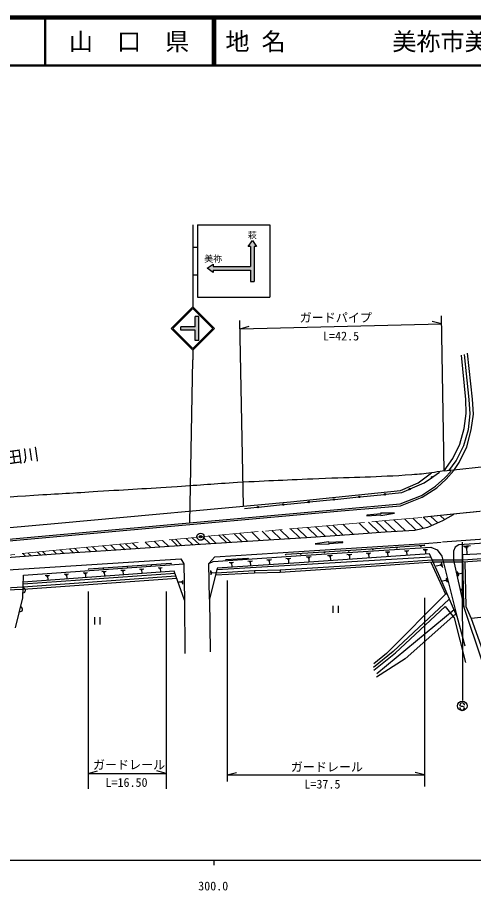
# Model space of a CAD drawing. Units: millimetres, scale not verified. Extents: x 40000 to 680000, y 20000 to 380000.
# Drawn here: x 327219 to 421871, y 198715 to 380000 of the extents above; entities that cross this region are included whole.
import ezdxf
from ezdxf.enums import TextEntityAlignment as Align

# ---------------------------------------------------------------- set-up
doc = ezdxf.new("R2010")
doc.units = ezdxf.units.MM
doc.header["$LTSCALE"] = 1000
doc.header["$PDMODE"] = 32
doc.header["$PDSIZE"] = 500
doc.linetypes.add('CHAIN', pattern=[18.5, 12, -1.5, 3.5, -1.5])
for name, color, linetype, lineweight in [('M-BGD', 7, 'Continuous', 25), ('M-BMK', 2, 'CHAIN', 13), ('M-BMK-SRVR', 3, 'Continuous', 25), ('M-STR-STRC', 7, 'Continuous', 25), ('M-TTL', 2, 'Continuous', 140), ('M-TTL-BAND', 7, 'Continuous', 25), ('M-TTL-LINE', 7, 'Continuous', 50)]:
    doc.layers.add(name, color=color, linetype=linetype, lineweight=lineweight)
doc.layers.add('M-TTL-TXT', color=7, linetype='Continuous')
doc.styles.add('ＭＳ ゴシック', font='')
doc.styles.get('ＭＳ ゴシック').set_extended_font_data('MS Gothic')

msp = doc.modelspace()

# ---------------------------------------------------------------- hatches: boundary and pattern name
at = {"layer": 'M-STR-STRC'}
for points in [[(366595, 327917), (367845, 328792), (367845, 328292), (375595, 328292), (375595, 332417), (375095, 332417), (375970, 333667), (376845, 332417), (376345, 332417), (376345, 325167), (375595, 325167), (375595, 327542), (367845, 327542), (367845, 327042)], [(361095, 315792), (364095, 315792), (364095, 317917), (364845, 317917), (364845, 312917), (364095, 312917), (364095, 315042), (361095, 315042)]]:
    msp.add_hatch(color=256, dxfattribs=at).paths.add_polyline_path(points)

# ---------------------------------------------------------------- linework, layer by layer
at = {"layer": 'M-BGD'}
for p, q in [((415745, 285873), (440947, 288544)), ((413394, 284613), (414808, 285601)), ((408745, 282119), (411641, 283388)), ((411641, 283388), (413148, 284441)), ((403624, 281005), (406975, 281344)), ((406975, 281344), (408470, 281999)), ((382532, 278871), (387507, 279375)), ((387805, 279405), (392780, 279908)), ((393078, 279938), (398053, 280442)), ((398351, 280472), (403326, 280975)), ((374324, 278041), (376960, 278308)), ((377259, 278338), (382234, 278841)), ((402609, 276919), (399736, 276657)), ((399736, 276657), (399751, 276485)), ((399751, 276485), (402625, 276746)), ((405490, 277094), (402593, 277091)), ((402593, 277091), (402609, 276919)), ((402625, 276746), (402640, 276574)), ((402640, 276574), (405490, 277094)), ((405312, 275670), (407727, 273383)), ((407511, 275863), (409946, 273558)), ((409244, 276016), (411460, 273919)), ((411408, 276244), (413232, 274518)), ((413029, 276414), (414474, 275046)), ((414940, 276613), (415887, 275717)), ((417627, 276725), (415436, 275456)), ((417822, 276911), (417627, 276725)), ((383869, 273813), (385861, 271862)), ((385294, 273937), (387326, 271947)), ((387395, 274120), (389454, 272103)), ((389044, 274262), (391123, 272226)), ((391422, 274468), (393531, 272403)), ((392645, 274573), (394838, 272499)), ((394768, 274756), (396987, 272656)), ((398059, 275041), (400313, 272908)), ((400046, 275212), (402320, 273060)), ((401632, 275349), (403931, 273173)), ((403383, 275500), (405736, 273273)), ((412289, 274117), (409663, 273491)), ((415436, 275456), (412289, 274117)), ((363508, 271982), (364972, 270548)), ((365640, 272227), (367201, 270698)), ((366869, 272334), (368453, 270782)), ((369017, 272521), (370644, 270927)), ((369848, 272593), (371492, 270983)), ((372183, 272796), (373875, 271140)), ((373331, 272896), (375046, 271217)), ((375858, 273116), (377623, 271387)), ((378005, 273303), (379814, 271531)), ((387124, 271932), (379299, 271497)), ((380001, 273477), (381876, 271641)), ((381724, 273627), (383651, 271739)), ((397071, 272662), (387124, 271932)), ((403505, 273149), (397071, 272662)), ((409663, 273491), (403505, 273149)), ((415437, 271127), (440033, 272928)), ((344934, 270297), (345982, 269271)), ((346574, 270444), (347666, 269374)), ((358675, 270124), (347702, 269376)), ((348413, 270608), (349555, 269489)), ((349615, 270715), (350790, 269564)), ((351119, 270849), (352304, 269689)), ((353705, 271080), (354942, 269869)), ((355579, 271247), (356852, 269999)), ((357291, 271400), (358599, 270118)), ((368483, 270784), (358675, 270124)), ((359185, 271569), (360533, 270249)), ((359987, 271640), (361352, 270304)), ((362258, 271829), (363657, 270459)), ((368200, 268036), (411767, 270807)), ((379299, 271497), (368483, 270784)), ((391841, 271121), (388980, 270672)), ((388980, 270672), (391876, 270603)), ((391853, 270949), (391841, 271121)), ((394732, 271139), (391853, 270949)), ((391864, 270776), (394743, 270967)), ((391876, 270603), (391864, 270776)), ((394743, 270967), (394732, 271139)), ((411599, 270411), (411759, 270271)), ((411767, 270807), (415148, 271055)), ((419502, 270232), (421228, 270342)), ((419944, 270087), (420807, 270142)), ((337008, 268724), (324018, 267733)), ((328342, 268681), (328928, 268107)), ((329422, 268789), (330033, 268192)), ((331400, 268988), (332055, 268346)), ((332409, 269090), (333088, 268425)), ((334603, 269311), (335333, 268596)), ((336111, 269462), (336875, 268714)), ((347702, 269376), (337008, 268724)), ((338017, 269654), (338826, 268863)), ((339071, 269774), (339960, 268904)), ((341497, 269991), (342451, 269056)), ((342791, 270106), (343781, 269137)), ((367860, 267008), (387070, 268383)), ((382861, 268385), (383002, 268544)), ((412724, 268605), (386744, 266805)), ((387070, 268383), (412998, 270001)), ((391582, 268264), (392597, 268327)), ((395605, 268515), (396593, 268577)), ((395858, 268432), (396352, 268462)), ((395988, 268341), (396235, 268356)), ((396111, 268348), (396161, 267558)), ((399601, 268764), (400561, 268824)), ((399847, 268683), (400327, 268713)), ((399973, 268595), (400213, 268610)), ((400093, 268602), (400141, 267834)), ((403569, 269012), (404503, 269070)), ((403808, 268933), (404275, 268962)), ((403931, 268847), (404164, 268861)), ((404048, 268854), (404094, 268108)), ((407510, 269258), (408417, 269314)), ((407743, 269181), (408196, 269209)), ((407861, 269098), (408088, 269112)), ((407975, 269105), (408020, 268380)), ((411424, 269502), (412304, 269557)), ((411650, 269427), (412089, 269455)), ((411765, 269346), (411985, 269360)), ((411875, 269353), (411919, 268650)), ((414876, 263832), (412724, 268605)), ((412998, 270001), (414354, 269453)), ((414354, 269453), (415267, 268175)), ((420171, 269928), (420602, 269956)), ((420387, 269942), (420474, 268561)), ((328468, 264210), (361778, 266518)), ((342013, 265542), (359058, 266683)), ((359058, 266683), (359217, 266544)), ((361778, 266518), (361908, 258980)), ((366947, 266616), (368200, 268036)), ((366947, 266616), (367860, 267008)), ((367103, 259243), (366947, 266616)), ((368580, 265374), (412983, 268030)), ((386744, 266805), (368655, 265684)), ((370413, 267311), (370554, 267469)), ((370554, 267469), (375027, 267719)), ((371167, 266843), (372071, 266908)), ((371400, 266769), (371852, 266802)), ((371519, 266687), (371745, 266703)), ((371632, 266695), (371684, 265972)), ((375027, 267719), (375185, 267578)), ((375045, 267121), (375986, 267189)), ((375287, 267044), (375758, 267078)), ((375411, 266958), (375647, 266975)), ((375529, 266967), (375583, 266213)), ((378960, 267402), (379939, 267472)), ((379211, 267321), (379701, 267356)), ((379341, 267232), (379586, 267250)), ((379463, 267241), (379519, 266458)), ((382912, 267685), (383929, 267757)), ((383174, 267601), (383682, 267638)), ((383308, 267508), (383562, 267527)), ((383435, 267518), (383493, 266704)), ((387151, 267982), (388167, 268046)), ((387412, 267897), (387919, 267928)), ((387545, 267803), (387799, 267819)), ((387672, 267811), (387723, 266998)), ((391842, 268178), (392350, 268210)), ((391975, 268085), (392229, 268101)), ((392102, 268093), (392153, 267280)), ((413286, 267358), (419693, 267375)), ((413464, 266965), (419724, 266956)), ((415114, 266607), (415260, 266031)), ((415157, 266925), (415448, 265771)), ((415267, 268175), (418437, 255694)), ((359769, 265032), (328434, 262731)), ((340834, 264666), (341752, 264730)), ((341873, 265383), (342013, 265542)), ((344752, 264938), (345654, 265000)), ((344984, 264863), (345435, 264894)), ((345103, 264781), (345329, 264796)), ((345216, 264788), (345266, 264067)), ((348655, 265208), (349541, 265269)), ((348883, 265135), (349326, 265166)), ((349000, 265054), (349221, 265069)), ((349110, 265062), (349159, 264353)), ((352542, 265477), (353412, 265538)), ((352765, 265405), (353200, 265436)), ((352880, 265326), (353097, 265341)), ((352989, 265334), (353037, 264638)), ((356412, 265746), (357266, 265805)), ((356632, 265675), (357059, 265705)), ((356745, 265597), (356958, 265612)), ((356851, 265604), (356899, 264921)), ((361908, 258980), (359769, 265032)), ((368655, 265684), (367103, 259243)), ((367397, 264238), (367377, 265176)), ((367486, 264475), (367476, 264944)), ((367577, 264594), (367572, 264829)), ((367575, 264711), (368325, 264727)), ((368308, 264243), (376398, 264680)), ((368418, 264702), (376381, 265167)), ((376381, 265167), (381720, 265306)), ((376381, 265167), (376398, 264680)), ((376398, 264680), (381738, 264821)), ((381720, 265306), (381738, 264821)), ((415072, 266290), (414149, 266057)), ((415035, 266434), (415108, 266146)), ((418747, 263960), (418525, 264958)), ((418791, 264232), (418680, 264731)), ((418836, 264504), (419634, 264681)), ((328400, 261312), (360274, 263603)), ((328412, 261789), (360111, 264063)), ((328425, 262373), (359922, 264600)), ((332948, 264119), (333898, 264185)), ((333192, 264041), (333667, 264074)), ((333317, 263954), (333555, 263971)), ((333436, 263962), (333489, 263202)), ((336899, 264393), (337833, 264458)), ((337139, 264316), (337606, 264348)), ((337262, 264231), (337496, 264247)), ((337379, 264239), (337431, 263492)), ((341070, 264590), (341528, 264622)), ((341191, 264506), (341420, 264522)), ((341305, 264514), (341356, 263780)), ((361364, 262931), (361370, 262551)), ((361436, 263122), (361449, 262363)), ((418437, 255694), (414876, 263832)), ((416138, 263099), (415454, 262927)), ((416111, 263206), (416165, 262992)), ((416169, 263334), (416277, 262907)), ((416201, 263569), (416416, 262715)), ((418863, 264379), (418808, 264628)), ((324755, 261539), (328412, 261789)), ((324801, 261145), (328400, 261312)), ((361291, 262740), (360684, 262729)), ((361289, 262835), (361293, 262645)), ((419395, 261045), (419323, 261369)), ((419359, 261207), (419683, 261279)), ((367103, 259243), (367217, 248259)), ((361908, 258980), (361939, 247920)), ((392657, 257844), (392657, 256344)), ((393782, 257844), (393782, 256344)), ((423722, 246115), (419833, 257697)), ((417828, 256981), (401813, 243730)), ((418437, 255694), (420074, 249548)), ((436409, 256755), (421349, 255180)), ((343182, 255467), (343182, 253967)), ((344307, 255467), (344307, 253967))]:
    msp.add_line(p, q, dxfattribs=at)
for points in [[(417806, 285944), (418896, 287600), (420482, 290857), (421405, 294381), (421850, 297660), (421691, 300733), (420588, 310290)], [(415745, 285873), (417574, 288393), (419035, 291393), (419896, 294679), (420313, 297757), (420287, 300705), (419348, 309913)], [(416764, 285852), (418295, 287961), (419824, 291101), (420841, 294439), (421150, 297705), (420993, 300708), (419973, 309988)], [(258158, 268489), (292413, 271096), (335667, 274970), (383883, 279456), (406707, 281751), (410411, 283395), (413124, 285455)], [(267443, 266967), (316921, 270915), (357542, 274566), (394384, 277920), (406644, 278990), (411043, 280749), (414011, 282650), (415935, 284389), (417211, 285803)], [(267473, 266600), (316952, 270549), (357575, 274200), (394417, 277554), (406730, 278628), (411212, 280420), (414235, 282357), (416196, 284129), (417806, 285944)], [(451655, 270490), (449985, 272472), (418822, 270490), (418056, 270038), (417743, 269203), (417691, 267325), (419833, 257697)], [(383002, 268544), (397547, 269455), (411599, 270411)], [(419833, 257697), (419677, 268496), (432823, 269122), (443309, 270009), (451655, 270490)], [(419693, 267375), (432258, 268315), (443135, 269514), (449514, 270366), (451655, 270490), (463637, 271340), (471279, 271732), (477851, 271787)], [(419724, 266956), (432296, 267897), (443186, 269098), (449554, 269948), (451682, 270071), (463662, 270921), (471226, 271040), (478095, 271196)], [(324163, 265219), (361105, 267560), (361778, 266518)], [(381720, 265306), (397396, 266272), (413286, 267358)], [(381738, 264821), (401685, 266131), (413464, 266965)], [(413004, 266932), (416044, 260223), (416393, 260364)], [(420080, 266983), (420261, 257700), (421349, 255180), (424400, 246662)], [(326792, 253244), (328357, 259465), (328468, 264210)], [(416044, 260223), (403795, 247903), (401161, 245791)], [(416785, 259198), (405178, 248373), (401108, 245008)], [(401213, 244460), (405673, 248060), (415950, 257711), (417881, 255337), (420176, 246051)], [(418215, 256200), (407656, 246834), (401734, 243026)]]:
    msp.add_lwpolyline(points, dxfattribs=at)
for centre in [(413271, 284527), (403475, 280990), (408608, 282059), (387656, 279390), (392929, 279923), (398202, 280457), (377110, 278323), (382383, 278856)]:
    msp.add_circle(centre, 150, dxfattribs=at)
for centre, radius, start, end in [((410942, 270366), 150, 183.88848, 3.88848), ((385996, 268731), 150, 183.58698, 3.58698), ((390986, 269044), 150, 183.58698, 3.58698), ((395976, 269357), 150, 183.58698, 3.58698), ((400965, 269688), 150, 183.88848, 3.88848), ((405954, 270027), 150, 183.88848, 3.88848), ((373550, 267637), 150, 183.19594, 3.19594), ((345006, 265743), 150, 183.82927, 3.82927), ((349995, 266077), 150, 183.82927, 3.82927), ((354984, 266411), 150, 183.82927, 3.82927), ((328394, 261050), 500, 268.66023, 88.66023), ((327768, 257123), 500, 255.879, 75.879)]:
    msp.add_arc(centre, radius, start, end, dxfattribs=at)
msp.add_open_spline([(415745, 285873), (414492, 285651), (414150, 285600), (413124, 285455), (411551, 285234), (410664, 285144), (409079, 285030), (401537, 284491), (397292, 284542), (389738, 284202), (383166, 283906), (379481, 283800), (372914, 283420), (368005, 283135), (365261, 282881), (360354, 282559), (353922, 282136), (350316, 281937), (343882, 281542), (338696, 281223), (335791, 281053), (330605, 280733), (321155, 280149), (315863, 279805), (306412, 279227), (302014, 278958), (299548, 278840), (295151, 278555), (290807, 278274), (288376, 278080), (284039, 277720), (281623, 277520), (280278, 277299), (277857, 277172), (273186, 276929), (270560, 276983), (265884, 277068), (260125, 277173), (256894, 277206), (251147, 277590), (244338, 278045), (240542, 278554), (233775, 279429), (230331, 279874), (228418, 280250), (225010, 280916), (216698, 282538), (212132, 283893), (203970, 286154), (199923, 287275), (197702, 288063), (193724, 289411), (190066, 290650), (188883, 291083), (184412, 292737)], degree=3, knots=[0, 0, 0, 0, 1, 1, 1, 2, 2, 2, 3, 3, 3, 4, 4, 4, 5, 5, 5, 6, 6, 6, 7, 7, 7, 8, 8, 8, 9, 9, 9, 10, 10, 10, 11, 11, 11, 12, 12, 12, 13, 13, 13, 14, 14, 14, 15, 15, 15, 16, 16, 16, 17, 17, 17, 18, 18, 18, 18], dxfattribs=at)
msp.add_point((365224, 272191), dxfattribs=at)
at = {"layer": 'M-BMK'}
for p, q in [((403598, 275519), (411149, 276184)), ((365224, 272191), (387282, 274110)), ((387282, 274110), (403598, 275519)), ((362672, 271880), (365224, 272191)), ((340305, 269885), (362672, 271880)), ((309787, 266813), (340305, 269885))]:
    msp.add_line(p, q, dxfattribs=at)
msp.add_open_spline([(411408, 276244), (419487, 277090), (421540, 277295), (428038, 277930), (437685, 278873), (443088, 279427), (452751, 280182), (457407, 280545), (460022, 280750), (464691, 280808), (476775, 280956), (483526, 279669), (495519, 278186), (499502, 277694), (501673, 277013), (505562, 276022), (513862, 273908), (518327, 272033), (526321, 268957), (531464, 266979), (534148, 265393), (539071, 262918), (546805, 259031), (549292, 257445), (558389, 252062)], degree=3, knots=[0, 0, 0, 0, 1, 1, 1, 2, 2, 2, 3, 3, 3, 4, 4, 4, 5, 5, 5, 6, 6, 6, 7, 7, 7, 8, 8, 8, 8], dxfattribs=at)
at = {"layer": 'M-BMK-SRVR'}
msp.add_circle((365224, 272191), 750, dxfattribs=at)
at = {"layer": 'M-STR-STRC'}
for p, q in [((363595, 336917), (363595, 319917)), ((364595, 336917), (364595, 321917)), ((364595, 336917), (379595, 336917)), ((379595, 336917), (379595, 321917)), ((375095, 332417), (375970, 333667)), ((375970, 333667), (376845, 332417)), ((363595, 332292), (364595, 332292)), ((375595, 332417), (375095, 332417)), ((375595, 332417), (375595, 328292)), ((376345, 332417), (376345, 325167)), ((376845, 332417), (376345, 332417)), ((366595, 327917), (367845, 328792)), ((367845, 328792), (367845, 328292)), ((367845, 328292), (375595, 328292)), ((363595, 326542), (364595, 326542)), ((367845, 327042), (366595, 327917)), ((367845, 327542), (367845, 327042)), ((367845, 327542), (375595, 327542)), ((375595, 327542), (375595, 325167)), ((375595, 325167), (376345, 325167)), ((364595, 321917), (379595, 321917)), ((359095, 315417), (363595, 319917)), ((359448, 315418), (363595, 319564)), ((368095, 315417), (363595, 319917)), ((367741, 315417), (363595, 319564)), ((364845, 317917), (364095, 317917)), ((364095, 315792), (364095, 317917)), ((364845, 312917), (364845, 317917)), ((415745, 285873), (415229, 318058)), ((361095, 315042), (361095, 315792)), ((364095, 315792), (361095, 315792)), ((374110, 278547), (373384, 317060)), ((373416, 315371), (415256, 316378)), ((373416, 315371), (375335, 315935)), ((415256, 316378), (413313, 316849)), ((359095, 315417), (363595, 310917)), ((359448, 315418), (363595, 311271)), ((364095, 315042), (361095, 315042)), ((363595, 310917), (368095, 315417)), ((363595, 311271), (367741, 315417)), ((364095, 312917), (364095, 315042)), ((364845, 312917), (364095, 312917)), ((363595, 310917), (363595, 308917)), ((362960, 275059), (363595, 308917)), ((419481, 271050), (419585, 238158)), ((370774, 263104), (370774, 221376)), ((341869, 260800), (341869, 219850)), ((358097, 260800), (358097, 219850)), ((411709, 259494), (411709, 220319)), ((419127, 237069), (419028, 237187)), ((419372, 236929), (419127, 237069)), ((419673, 236927), (419372, 236929)), ((419918, 236815), (419673, 236927)), ((420024, 236679), (419918, 236815)), ((341869, 223041), (343801, 223558)), ((341869, 223041), (358097, 223041)), ((358097, 223041), (356165, 223558)), ((370774, 222741), (372705, 223258)), ((411709, 222741), (409777, 223258)), ((370774, 222741), (411709, 222741))]:
    msp.add_line(p, q, dxfattribs=at)
msp.add_circle((419527, 237058), 1000, dxfattribs=at)
for centre, start, end in [((419528, 237183), 359.55488, 179.55488), ((419524, 236683), 179.55488, 359.55488)]:
    msp.add_arc(centre, 500, start, end, dxfattribs=at)
at = {"layer": 'M-TTL'}
msp.add_line((680000, 380000), (40000, 380000), dxfattribs=at)
at = {"layer": 'M-TTL-BAND'}
for p, q in [((40000, 205000), (579000, 205000)), ((368000, 205000), (368000, 204000))]:
    msp.add_line(p, q, dxfattribs=at)
at = {"layer": 'M-TTL-LINE'}
for p, q in [((333000, 380000), (333000, 370000)), ((367750, 380000), (367750, 370000)), ((368250, 380000), (368250, 370000)), ((40000, 370000), (680000, 370000))]:
    msp.add_line(p, q, dxfattribs=at)

# ---------------------------------------------------------------- texts
at = {"layer": 'M-BGD', "style": 'ＭＳ ゴシック'}
msp.add_text('太田川', height=2566, rotation=8.393, dxfattribs=at).set_placement((326463, 288698), align=Align.MIDDLE_CENTER)
at = {"layer": 'M-STR-STRC', "style": 'ＭＳ ゴシック'}
for s, height, p in [('萩', 1320, (375970, 334767)), ('美祢', 1320, (367845, 329892)), ('ガードパイプ', 1833, (393273, 317658)), ('ガードレール', 1833, (350377, 224807)), ('ガードレール', 1833, (391444, 224366))]:
    msp.add_text(s, height=height, dxfattribs=at).set_placement(p, align=Align.MIDDLE_CENTER)
for s, p in [('L=42.5', (394384, 314767)), ('L=16.50', (349852, 222081)), ('L=37.5', (390509, 221729))]:
    msp.add_text(s, height=1833, dxfattribs=at).set_placement(p, align=Align.TOP_CENTER)
at = {"layer": 'M-TTL-BAND', "style": 'ＭＳ ゴシック'}
msp.add_text('300.0', height=1833, dxfattribs=at).set_placement((367844, 198195), align=Align.BOTTOM_CENTER)
at = {"layer": 'M-TTL-TXT', "style": 'ＭＳ ゴシック'}
msp.add_text('山\u3000口\u3000県', height=3666, dxfattribs=at).set_placement((350375, 375000), align=Align.MIDDLE_CENTER)
for s, p in [('地 名', (370380, 375000)), ('美祢市美東町綾木', (405024, 375000))]:
    msp.add_text(s, height=3666, dxfattribs=at).set_placement(p, align=Align.MIDDLE_LEFT)

doc.saveas('drawing.dxf')
